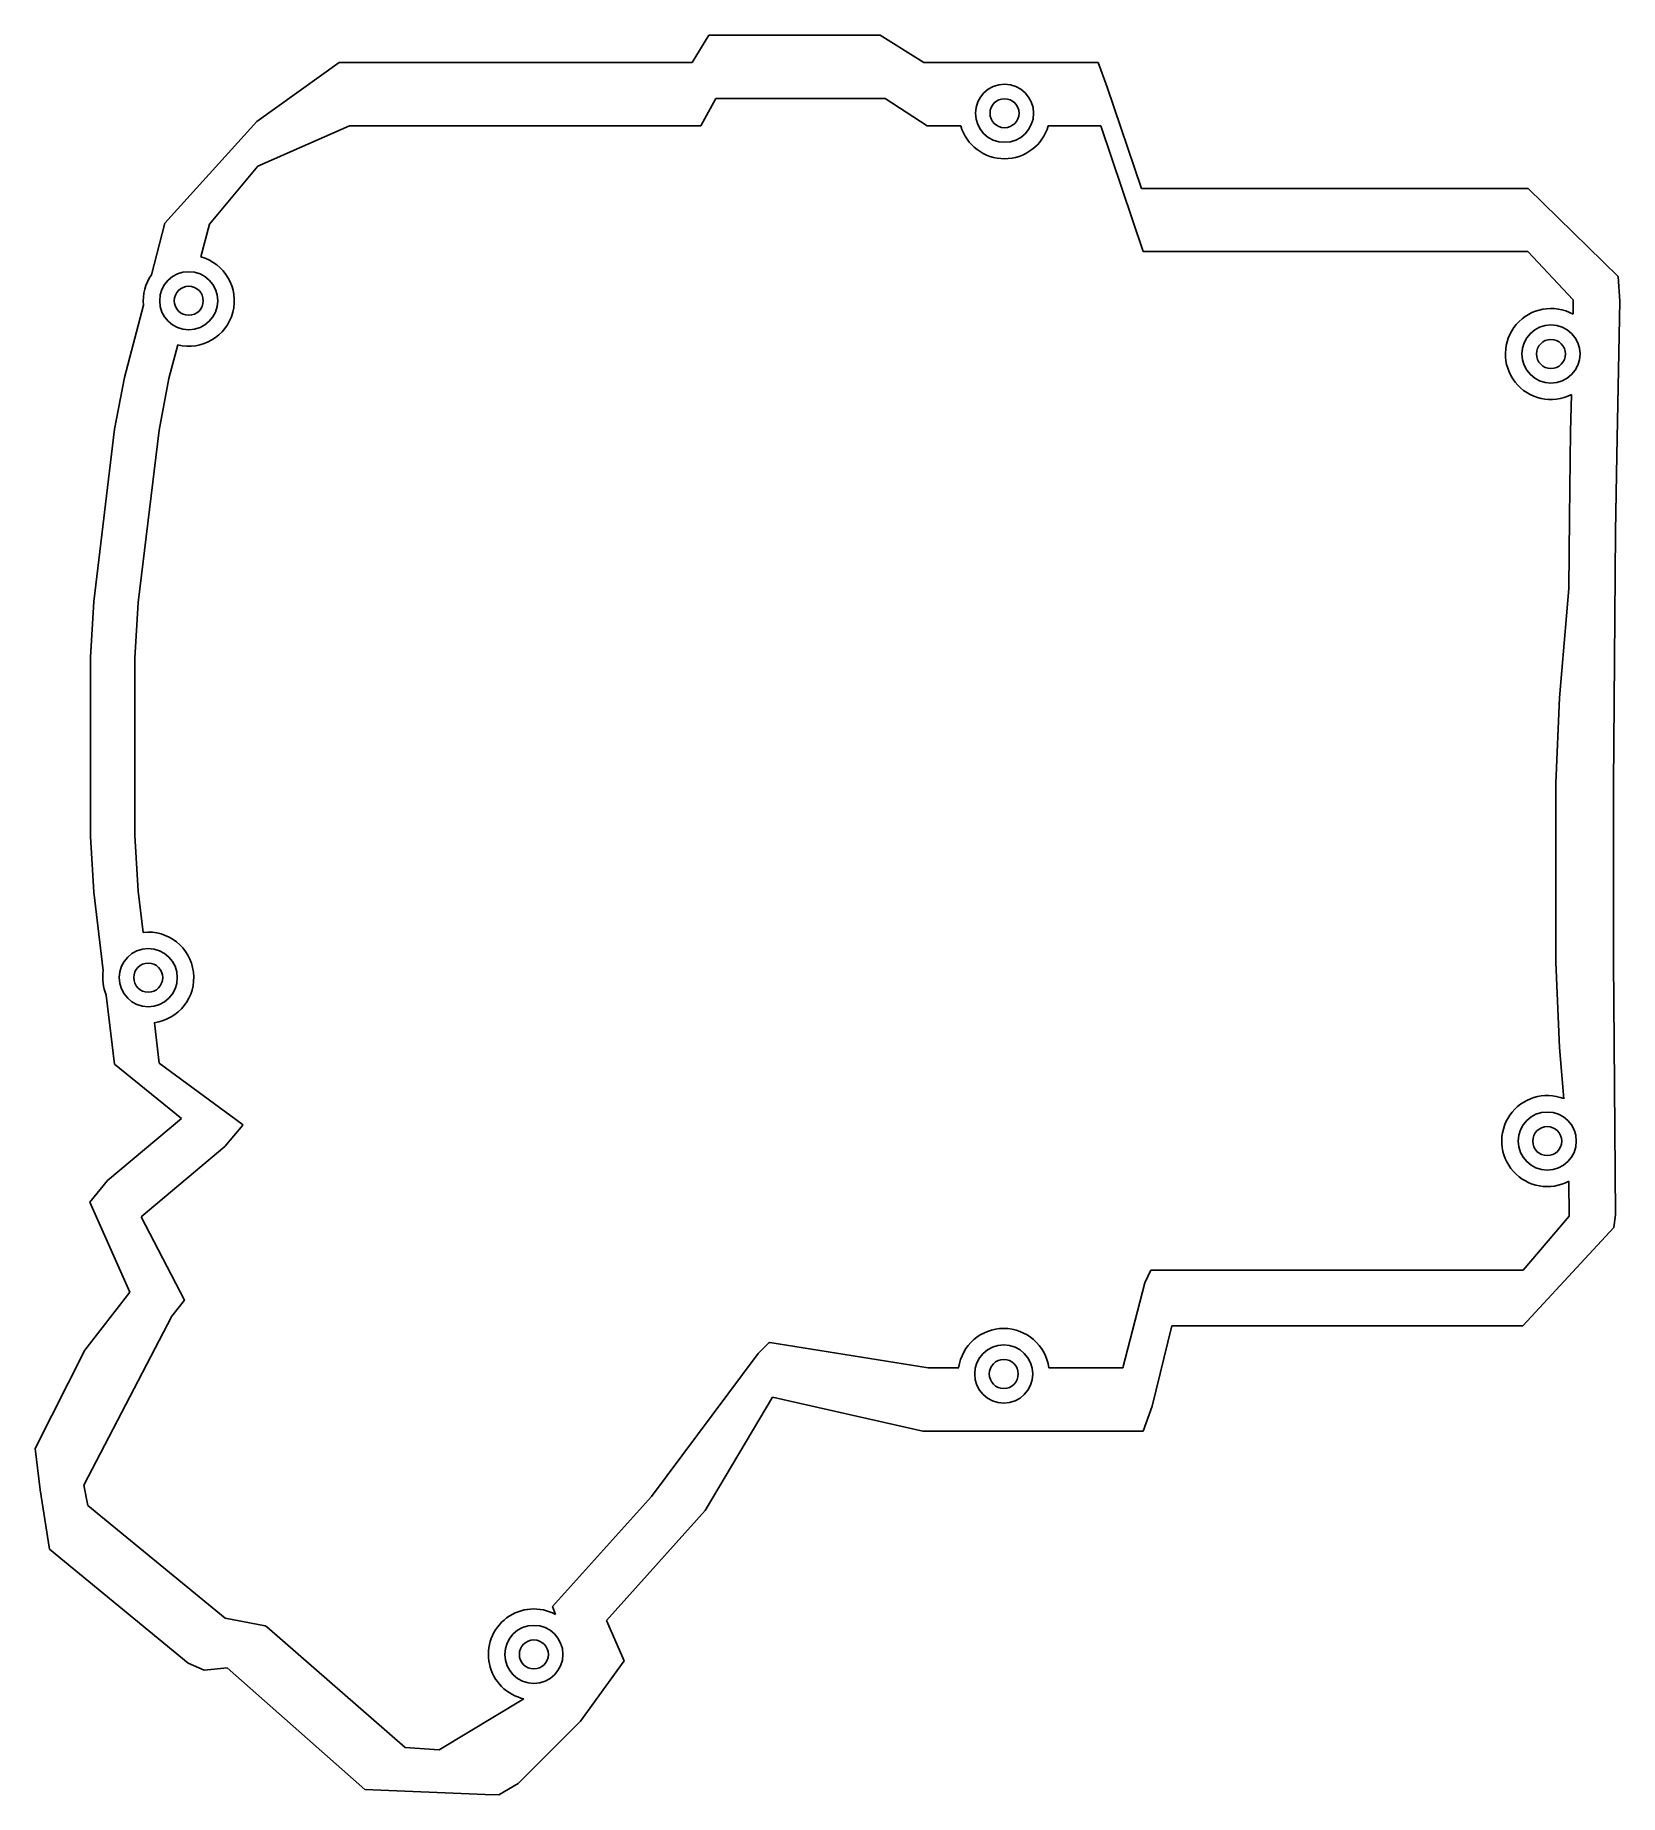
# Model space of a CAD drawing. Header units: millimetres. Extents: x -99 to 65, y -108 to 73.
import ezdxf

# ---------------------------------------------------------------- set-up
doc = ezdxf.new("R2010")
doc.units = ezdxf.units.MM

msp = doc.modelspace()

# ---------------------------------------------------------------- linework, layer by layer
for p, q in [((-29.24, 73.48, -5), (-30.96, 70.66, -5)), ((-29.24, 73.48), (-30.96, 70.66)), ((-29.24, 73.48, -5), (-11.55, 73.48, -5)), ((-29.24, 73.48, -5), (-29.24, 73.48)), ((-29.24, 73.48), (-11.55, 73.48)), ((-7.03, 70.66, -5), (-11.55, 73.48, -5)), ((-11.55, 73.48, -5), (-11.55, 73.48)), ((-7.03, 70.66), (-11.55, 73.48)), ((-67.39, 70.66, -5), (-75.89, 64.57, -5)), ((-67.39, 70.66), (-75.89, 64.57)), ((-67.39, 70.66, -5), (-30.96, 70.66, -5)), ((-67.39, 70.66, -5), (-67.39, 70.66)), ((-67.39, 70.66), (-30.96, 70.66)), ((-30.96, 70.66, -5), (-30.96, 70.66)), ((-7.03, 70.66, -5), (10.97, 70.66, -5)), ((-7.03, 70.66, -5), (-7.03, 70.66)), ((-7.03, 70.66), (10.97, 70.66)), ((11.88, 68.11, -5), (10.97, 70.66, -5)), ((10.97, 70.66, -5), (10.97, 70.66)), ((11.88, 68.11), (10.97, 70.66)), ((15.43, 57.66, -5), (11.88, 68.11, -5)), ((11.88, 68.11, -5), (11.88, 68.11)), ((15.43, 57.66), (11.88, 68.11)), ((-28.52, 66.95), (-30.08, 64.13)), ((-28.52, 66.95, -2), (-30.08, 64.13, -2)), ((-11.02, 66.95), (-28.52, 66.95)), ((-11.02, 66.95, -2), (-28.52, 66.95, -2)), ((-28.52, 66.95, -2), (-28.52, 66.95)), ((-11.02, 66.95), (-6.69, 64.13)), ((-11.02, 66.95, -2), (-6.69, 64.13, -2)), ((-11.02, 66.95, -2), (-11.02, 66.95)), ((2.79, 65.42, -3.75), (2.79, 65.42)), ((4.29, 65.42, -5), (4.29, 65.42, -3.75)), ((-85.39, 54.07, -5), (-75.89, 64.57, -5)), ((-85.39, 54.07), (-75.89, 64.57)), ((-75.89, 64.57, -5), (-75.89, 64.57)), ((-66.34, 64.13), (-75.79, 59.97)), ((-66.34, 64.13, -2), (-75.79, 59.97, -2)), ((-66.34, 64.13), (-30.08, 64.13)), ((-66.34, 64.13, -2), (-30.08, 64.13, -2)), ((-66.34, 64.13, -2), (-66.34, 64.13)), ((-30.08, 64.13, -2), (-30.08, 64.13)), ((-3.23, 64.13), (-6.69, 64.13)), ((-3.23, 64.13, -2), (-6.69, 64.13, -2)), ((-6.69, 64.13, -2), (-6.69, 64.13)), ((-3.23, 64.13, -2), (-3.23, 64.13)), ((11.24, 64.13), (5.81, 64.13)), ((11.24, 64.13, -2), (5.81, 64.13, -2)), ((5.81, 64.13, -2), (5.81, 64.13)), ((15.59, 51.13), (11.24, 64.13)), ((15.59, 51.13, -2), (11.24, 64.13, -2)), ((11.24, 64.13, -2), (11.24, 64.13)), ((-80.79, 53.97), (-75.79, 59.97)), ((-80.79, 53.97, -2), (-75.79, 59.97, -2)), ((-75.79, 59.97, -2), (-75.79, 59.97)), ((15.43, 57.66, -5), (55.34, 57.66, -5)), ((15.43, 57.66, -5), (15.43, 57.66)), ((15.43, 57.66), (55.34, 57.66)), ((64.65, 48.57, -5), (55.34, 57.66, -5)), ((55.34, 57.66, -5), (55.34, 57.66)), ((64.65, 48.57), (55.34, 57.66)), ((-85.39, 54.07, -5), (-86.79, 48.74, -5)), ((-85.39, 54.07), (-86.79, 48.74)), ((-85.39, 54.07, -5), (-85.39, 54.07)), ((-81.68, 50.59), (-80.79, 53.97)), ((-81.68, 50.59, -2), (-80.79, 53.97, -2)), ((-80.79, 53.97, -2), (-80.79, 53.97)), ((15.59, 51.13), (55.32, 51.13)), ((15.59, 51.13, -2), (55.32, 51.13, -2)), ((15.59, 51.13, -2), (15.59, 51.13)), ((60.01, 46.15), (55.32, 51.13)), ((60.01, 46.15, -2), (55.32, 51.13, -2)), ((55.32, 51.13, -2), (55.32, 51.13)), ((-81.68, 50.59, -2), (-81.68, 50.59)), ((-86.79, 48.74, -5), (-86.79, 48.74)), ((64.81, 46.02, -5), (64.65, 48.57, -5)), ((64.65, 48.57, -5), (64.65, 48.57)), ((64.81, 46.02), (64.65, 48.57)), ((-87.61, 45.61, -5), (-89.57, 38.14, -5)), ((-87.61, 45.61), (-89.57, 38.14)), ((-87.61, 45.61, -5), (-87.61, 45.61)), ((-81.43, 46.06, -3.75), (-81.43, 46.06)), ((-79.93, 46.06, -5), (-79.93, 46.06, -3.75)), ((59.98, 44.67), (60.01, 46.15)), ((59.98, 44.67, -2), (60.01, 46.15, -2)), ((60.01, 46.15, -2), (60.01, 46.15)), ((64.81, 46.02, -5), (64.49, 30.08, -5)), ((64.81, 46.02), (64.49, 30.08)), ((64.81, 46.02, -5), (64.81, 46.02)), ((59.98, 44.67, -2), (59.98, 44.67)), ((-84.97, 38.04), (-84.06, 41.5)), ((-84.97, 38.04, -2), (-84.06, 41.5, -2)), ((-84.06, 41.5, -2), (-84.06, 41.5)), ((59.2, 40.56, -3.75), (59.2, 40.56)), ((60.7, 40.56, -5), (60.7, 40.56, -3.75)), ((-89.57, 38.14, -5), (-90.58, 32.78, -5)), ((-89.57, 38.14), (-90.58, 32.78)), ((-89.57, 38.14, -5), (-89.57, 38.14)), ((-85.98, 32.68), (-84.97, 38.04)), ((-85.98, 32.68, -2), (-84.97, 38.04, -2)), ((-84.97, 38.04, -2), (-84.97, 38.04)), ((59.73, 32.55), (59.81, 36.36)), ((59.73, 32.55, -2), (59.81, 36.36, -2)), ((59.81, 36.36, -2), (59.81, 36.36)), ((-90.58, 32.78, -5), (-92.74, 15, -5)), ((-90.58, 32.78), (-92.74, 15)), ((-90.58, 32.78, -5), (-90.58, 32.78)), ((-88.14, 14.9), (-85.98, 32.68)), ((-88.14, 14.9, -2), (-85.98, 32.68, -2)), ((-85.98, 32.68, -2), (-85.98, 32.68)), ((59.73, 32.55), (59.6, 23.66)), ((59.73, 32.55, -2), (59.6, 23.66, -2)), ((59.73, 32.55, -2), (59.73, 32.55)), ((64.49, 30.08, -5), (64.37, 22.24, -5)), ((64.49, 30.08), (64.37, 22.24)), ((64.49, 30.08, -5), (64.49, 30.08)), ((59.54, 16.35), (59.6, 23.66)), ((59.54, 16.35, -2), (59.6, 23.66, -2)), ((59.6, 23.66, -2), (59.6, 23.66)), ((64.21, 4.57, -5), (64.37, 22.24, -5)), ((64.21, 4.57), (64.37, 22.24)), ((64.37, 22.24, -5), (64.37, 22.24)), ((-93.08, 9.25, -5), (-92.74, 15, -5)), ((-93.08, 9.25), (-92.74, 15)), ((-92.74, 15, -5), (-92.74, 15)), ((-88.48, 9.15), (-88.14, 14.9)), ((-88.48, 9.15, -2), (-88.14, 14.9, -2)), ((-88.14, 14.9, -2), (-88.14, 14.9)), ((59.54, 16.35), (58.57, 5.04)), ((59.54, 16.35, -2), (58.57, 5.04, -2)), ((59.54, 16.35, -2), (59.54, 16.35)), ((-93.08, 9.25, -5), (-93.08, -9.25, -5)), ((-93.08, 9.25, -5), (-93.08, 9.25)), ((-93.08, 9.25), (-93.08, -9.25)), ((-88.48, 9.15), (-88.48, -9.15)), ((-88.48, 9.15, -2), (-88.48, 9.15)), ((-88.48, 9.15, -2), (-88.48, -9.15, -2)), ((58.19, -3.75), (58.57, 5.04)), ((58.19, -3.75, -2), (58.57, 5.04, -2)), ((58.57, 5.04, -2), (58.57, 5.04)), ((64.17, -3.85, -5), (64.21, 4.57, -5)), ((64.17, -3.85), (64.21, 4.57)), ((64.21, 4.57, -5), (64.21, 4.57)), ((58.19, -22.25), (58.19, -3.75)), ((58.19, -22.25, -2), (58.19, -3.75, -2)), ((58.19, -3.75, -2), (58.19, -3.75)), ((64.17, -22.15, -5), (64.17, -3.85, -5)), ((64.17, -3.85, -5), (64.17, -3.85)), ((64.17, -22.15), (64.17, -3.85)), ((-93.08, -9.25, -5), (-92.74, -15, -5)), ((-93.08, -9.25, -5), (-93.08, -9.25)), ((-93.08, -9.25), (-92.74, -15)), ((-88.48, -9.15), (-88.14, -14.9)), ((-88.48, -9.15, -2), (-88.48, -9.15)), ((-88.48, -9.15, -2), (-88.14, -14.9, -2)), ((-91.75, -23.12, -5), (-92.74, -15, -5)), ((-92.74, -15, -5), (-92.74, -15)), ((-91.75, -23.12), (-92.74, -15)), ((-88.14, -14.9), (-87.62, -19.17)), ((-88.14, -14.9, -2), (-88.14, -14.9)), ((-88.14, -14.9, -2), (-87.62, -19.17, -2)), ((-87.62, -19.17, -2), (-87.62, -19.17)), ((-91.75, -23.12, -5), (-91.75, -23.12)), ((58.19, -22.25), (58.57, -31.04)), ((58.19, -22.25, -2), (58.57, -31.04, -2)), ((58.19, -22.25, -2), (58.19, -22.25)), ((64.21, -30.57, -5), (64.17, -22.15, -5)), ((64.17, -22.15, -5), (64.17, -22.15)), ((64.21, -30.57), (64.17, -22.15)), ((-85.61, -23.84, -3.75), (-85.61, -23.84)), ((-84.11, -23.84, -5), (-84.11, -23.84, -3.75)), ((-90.58, -32.78, -5), (-91.44, -25.66, -5)), ((-91.44, -25.66, -5), (-91.44, -25.66)), ((-90.58, -32.78), (-91.44, -25.66)), ((-86.48, -28.5), (-85.98, -32.68)), ((-86.48, -28.5, -2), (-86.48, -28.5)), ((-86.48, -28.5, -2), (-85.98, -32.68, -2)), ((64.21, -30.57, -5), (64.37, -48.34, -5)), ((64.21, -30.57, -5), (64.21, -30.57)), ((64.21, -30.57), (64.37, -48.34)), ((-77.43, -38.99), (-85.98, -32.68)), ((-85.98, -32.68, -2), (-85.98, -32.68)), ((-77.43, -38.99, -2), (-85.98, -32.68, -2)), ((58.57, -31.04), (59.02, -36.34)), ((58.57, -31.04, -2), (59.02, -36.34, -2)), ((58.57, -31.04, -2), (58.57, -31.04)), ((-83.69, -38.4, -5), (-90.58, -32.78, -5)), ((-90.58, -32.78, -5), (-90.58, -32.78)), ((-83.69, -38.4), (-90.58, -32.78)), ((59.02, -36.34, -2), (59.02, -36.34)), ((-91.31, -44.79, -5), (-83.69, -38.4, -5)), ((-91.31, -44.79), (-83.69, -38.4)), ((-83.69, -38.4, -5), (-83.69, -38.4)), ((-79.19, -41.29), (-77.36, -39.06)), ((-79.19, -41.29, -2), (-77.36, -39.06, -2)), ((-77.43, -38.99), (-77.36, -39.06)), ((-77.43, -38.99, -2), (-77.43, -38.99)), ((-77.43, -38.99, -2), (-77.36, -39.06, -2)), ((-77.36, -39.06, -2), (-77.36, -39.06)), ((-79.19, -41.29), (-87.84, -48.55)), ((-79.19, -41.29, -2), (-87.84, -48.55, -2)), ((-79.19, -41.29, -2), (-79.19, -41.29)), ((58.82, -40.72, -3.75), (58.82, -40.72)), ((60.32, -40.72, -5), (60.32, -40.72, -3.75)), ((-91.31, -44.79, -5), (-93.14, -47.02, -5)), ((-91.31, -44.79), (-93.14, -47.02)), ((-91.31, -44.79, -5), (-91.31, -44.79)), ((59.59, -48.46), (59.56, -44.86)), ((59.59, -48.46, -2), (59.56, -44.86, -2)), ((59.56, -44.86, -2), (59.56, -44.86)), ((-93.14, -47.02, -5), (-89, -56.33, -5)), ((-93.14, -47.02, -5), (-93.14, -47.02)), ((-93.14, -47.02), (-89, -56.33)), ((-83.37, -57.16), (-87.84, -48.55)), ((-87.84, -48.55, -2), (-87.84, -48.55)), ((-83.37, -57.16, -2), (-87.84, -48.55, -2)), ((59.59, -48.46), (54.83, -54.04)), ((59.59, -48.46, -2), (54.83, -54.04, -2)), ((59.59, -48.46, -2), (59.59, -48.46)), ((64.2, -49.66, -5), (64.37, -48.34, -5)), ((64.2, -49.66), (64.37, -48.34)), ((64.37, -48.34, -5), (64.37, -48.34)), ((54.8, -59.8, -5), (64.2, -49.66, -5)), ((54.8, -59.8), (64.2, -49.66)), ((64.2, -49.66, -5), (64.2, -49.66)), ((16.39, -54.04), (15.79, -55.36)), ((16.39, -54.04, -2), (15.79, -55.36, -2)), ((16.39, -54.04), (54.83, -54.04)), ((16.39, -54.04, -2), (16.39, -54.04)), ((16.39, -54.04, -2), (54.83, -54.04, -2)), ((54.83, -54.04, -2), (54.83, -54.04)), ((13.5, -64.13), (15.79, -55.36)), ((13.5, -64.13, -2), (15.79, -55.36, -2)), ((15.79, -55.36, -2), (15.79, -55.36)), ((-93.67, -62.32, -5), (-89, -56.33, -5)), ((-93.67, -62.32), (-89, -56.33)), ((-89, -56.33, -5), (-89, -56.33)), ((-83.37, -57.16), (-84.66, -58.81)), ((-83.37, -57.16, -2), (-84.66, -58.81, -2)), ((-83.37, -57.16, -2), (-83.37, -57.16)), ((-93.76, -76.24), (-84.66, -58.81)), ((-93.76, -76.24, -2), (-84.66, -58.81, -2)), ((-84.66, -58.81, -2), (-84.66, -58.81)), ((16.53, -68.11, -5), (18.55, -59.8, -5)), ((16.53, -68.11), (18.55, -59.8)), ((18.55, -59.8, -5), (54.8, -59.8, -5)), ((18.55, -59.8, -5), (18.55, -59.8)), ((18.55, -59.8), (54.8, -59.8)), ((54.8, -59.8, -5), (54.8, -59.8)), ((-24.15, -62.64), (-23.03, -61.54)), ((-24.15, -62.64, -2), (-23.03, -61.54, -2)), ((-23.03, -61.54), (-22.93, -61.52)), ((-23.03, -61.54, -2), (-22.93, -61.52, -2)), ((-23.03, -61.54, -2), (-23.03, -61.54)), ((-22.93, -61.52), (-6.59, -64.13)), ((-22.93, -61.52, -2), (-22.93, -61.52)), ((-22.93, -61.52, -2), (-6.59, -64.13, -2)), ((-98.78, -72.47, -5), (-93.67, -62.32, -5)), ((-98.78, -72.47), (-93.67, -62.32)), ((-93.67, -62.32, -5), (-93.67, -62.32)), ((-35.17, -77.43), (-24.15, -62.64)), ((-35.17, -77.43, -2), (-24.15, -62.64, -2)), ((-24.15, -62.64, -2), (-24.15, -62.64)), ((-3.44, -64.13), (-6.59, -64.13)), ((-6.59, -64.13, -2), (-6.59, -64.13)), ((-3.44, -64.13, -2), (-6.59, -64.13, -2)), ((-3.44, -64.13, -2), (-3.44, -64.13)), ((2.71, -64.77, -3.75), (2.71, -64.77)), ((4.21, -64.77, -5), (4.21, -64.77, -3.75)), ((13.5, -64.13), (5.87, -64.13)), ((5.87, -64.13, -2), (5.87, -64.13)), ((13.5, -64.13, -2), (5.87, -64.13, -2)), ((13.5, -64.13, -2), (13.5, -64.13)), ((-29.6, -78.88, -5), (-22.67, -67.17, -5)), ((-29.6, -78.88), (-22.67, -67.17)), ((-22.67, -67.17, -5), (-7.13, -70.66, -5)), ((-22.67, -67.17, -5), (-22.67, -67.17)), ((-22.67, -67.17), (-7.13, -70.66)), ((15.61, -70.66, -5), (16.53, -68.11, -5)), ((15.61, -70.66), (16.53, -68.11)), ((16.53, -68.11, -5), (16.53, -68.11)), ((15.61, -70.66, -5), (-7.13, -70.66, -5)), ((-7.13, -70.66, -5), (-7.13, -70.66)), ((15.61, -70.66), (-7.13, -70.66)), ((15.61, -70.66, -5), (15.61, -70.66)), ((-98.78, -72.47, -5), (-98.26, -76.73, -5)), ((-98.78, -72.47, -5), (-98.78, -72.47)), ((-98.78, -72.47), (-98.26, -76.73)), ((-93.76, -76.24), (-93.35, -78.35)), ((-93.76, -76.24, -2), (-93.76, -76.24)), ((-93.76, -76.24, -2), (-93.35, -78.35, -2)), ((-98.26, -76.73, -5), (-97.31, -82.87, -5)), ((-98.26, -76.73, -5), (-98.26, -76.73)), ((-98.26, -76.73), (-97.31, -82.87)), ((-35.17, -77.43), (-45.38, -88.77)), ((-35.17, -77.43, -2), (-45.38, -88.77, -2)), ((-35.17, -77.43, -2), (-35.17, -77.43)), ((-93.35, -78.35), (-79.17, -89.97)), ((-93.35, -78.35, -2), (-93.35, -78.35)), ((-93.35, -78.35, -2), (-79.17, -89.97, -2)), ((-39.81, -90.22, -5), (-29.6, -78.88, -5)), ((-39.81, -90.22), (-29.6, -78.88)), ((-29.6, -78.88, -5), (-29.6, -78.88)), ((-97.31, -82.87, -5), (-82.99, -94.63, -5)), ((-97.31, -82.87, -5), (-97.31, -82.87)), ((-97.31, -82.87), (-82.99, -94.63)), ((-45.06, -89.6), (-45.38, -88.77)), ((-45.06, -89.6, -2), (-45.38, -88.77, -2)), ((-45.38, -88.77, -2), (-45.38, -88.77)), ((-79.17, -89.97), (-75.05, -90.79)), ((-79.17, -89.97, -2), (-79.17, -89.97)), ((-79.17, -89.97, -2), (-75.05, -90.79, -2)), ((-75.05, -90.79), (-74.86, -90.87)), ((-75.05, -90.79, -2), (-75.05, -90.79)), ((-75.05, -90.79, -2), (-74.86, -90.87, -2)), ((-45.06, -89.6, -2), (-45.06, -89.6)), ((-37.97, -94.39, -5), (-39.81, -90.22, -5)), ((-39.81, -90.22, -5), (-39.81, -90.22)), ((-37.97, -94.39), (-39.81, -90.22)), ((-60.59, -103.35), (-74.86, -90.87)), ((-74.86, -90.87, -2), (-74.86, -90.87)), ((-60.59, -103.35, -2), (-74.86, -90.87, -2)), ((-45.8, -93.73, -3.75), (-45.8, -93.73)), ((-44.3, -93.73, -5), (-44.3, -93.73, -3.75)), ((-42.49, -100.61, -5), (-37.97, -94.39, -5)), ((-42.49, -100.61), (-37.97, -94.39)), ((-37.97, -94.39, -5), (-37.97, -94.39)), ((-81.32, -95.35, -5), (-82.99, -94.63, -5)), ((-82.99, -94.63, -5), (-82.99, -94.63)), ((-81.32, -95.35), (-82.99, -94.63)), ((-81.32, -95.35, -5), (-78.95, -95.13, -5)), ((-81.32, -95.35), (-78.95, -95.13)), ((-81.32, -95.35, -5), (-81.32, -95.35)), ((-78.95, -95.13, -5), (-64.75, -107.67, -5)), ((-78.95, -95.13, -5), (-78.95, -95.13)), ((-78.95, -95.13), (-64.75, -107.67)), ((-48.32, -98.32), (-57.09, -103.6)), ((-48.32, -98.32, -2), (-57.09, -103.6, -2)), ((-48.32, -98.32, -2), (-48.32, -98.32)), ((-48.92, -107.07, -5), (-42.49, -100.61, -5)), ((-48.92, -107.07), (-42.49, -100.61)), ((-42.49, -100.61, -5), (-42.49, -100.61)), ((-57.09, -103.6), (-60.59, -103.35)), ((-60.59, -103.35, -2), (-60.59, -103.35)), ((-57.09, -103.6, -2), (-60.59, -103.35, -2)), ((-57.09, -103.6, -2), (-57.09, -103.6)), ((-48.92, -107.07, -5), (-50.92, -108.23, -5)), ((-48.92, -107.07), (-50.92, -108.23)), ((-48.92, -107.07, -5), (-48.92, -107.07)), ((-52.34, -108.2, -5), (-64.75, -107.67, -5)), ((-64.75, -107.67, -5), (-64.75, -107.67)), ((-52.34, -108.2), (-64.75, -107.67)), ((-50.92, -108.23, -5), (-52.34, -108.2, -5)), ((-52.34, -108.2, -5), (-52.34, -108.2)), ((-50.92, -108.23), (-52.34, -108.2)), ((-50.92, -108.23, -5), (-50.92, -108.23))]:
    msp.add_line(p, q)
for centre, radius in [((1.29, 65.42, -5), 3), ((1.29, 65.42, -3.75), 3), ((1.29, 65.42), 1.5), ((1.29, 65.42, -3.75), 1.5), ((-82.93, 46.06, -5), 3), ((-82.93, 46.06, -3.75), 3), ((-82.93, 46.06), 1.5), ((-82.93, 46.06, -3.75), 1.5), ((57.7, 40.56, -5), 3), ((57.7, 40.56, -3.75), 3), ((57.7, 40.56), 1.5), ((57.7, 40.56, -3.75), 1.5), ((-87.11, -23.84, -5), 3), ((-87.11, -23.84, -3.75), 3), ((-87.11, -23.84), 1.5), ((-87.11, -23.84, -3.75), 1.5), ((57.32, -40.72, -5), 3), ((57.32, -40.72, -3.75), 3), ((57.32, -40.72), 1.5), ((57.32, -40.72, -3.75), 1.5), ((1.21, -64.77, -5), 3), ((1.21, -64.77, -3.75), 3), ((1.21, -64.77), 1.5), ((1.21, -64.77, -3.75), 1.5), ((-47.3, -93.73, -5), 3), ((-47.3, -93.73, -3.75), 3), ((-47.3, -93.73), 1.5), ((-47.3, -93.73, -3.75), 1.5)]:
    msp.add_circle(centre, radius)
for centre, start, end in [((1.29, 65.42), 195.9843, 344.0157), ((1.29, 65.42, -2), 195.9843, 344.0157), ((-82.93, 46.06), 256.0567, 434.5684), ((-82.93, 46.06, -2), 256.0567, 434.5684), ((-82.93, 46.06, -5), 145.2216, 185.4035), ((-82.93, 46.06), 145.2216, 185.4035), ((57.7, 40.56), 60.9603, 296.7311), ((57.7, 40.56, -2), 60.9603, 296.7311), ((-87.11, -23.84), 277.6144, 456.257), ((-87.11, -23.84, -2), 277.6144, 456.257), ((-87.11, -23.84, -5), 171.1499, 202.7215), ((-87.11, -23.84), 171.1499, 202.7215), ((57.32, -40.72), 68.7827, 298.426), ((57.32, -40.72, -2), 68.7827, 298.426), ((1.21, -64.77), 7.8846, 172.1154), ((1.21, -64.77, -2), 7.8846, 172.1154), ((-47.3, -93.73), 61.4604, 257.4839), ((-47.3, -93.73, -2), 61.4604, 257.4839)]:
    msp.add_arc(centre, 4.7, start, end)

doc.saveas('drawing.dxf')
